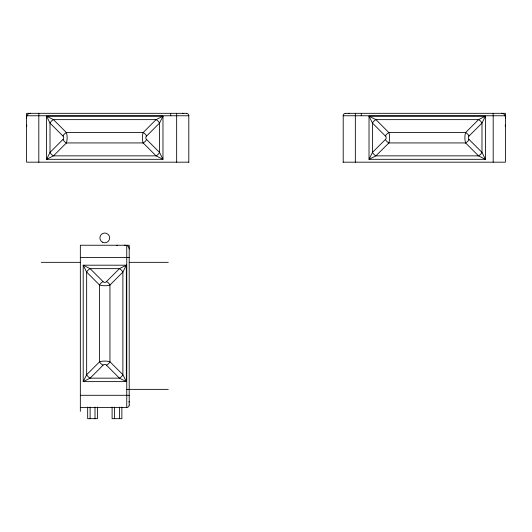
<?xml version="1.0" encoding="UTF-8"?>
<svg xmlns="http://www.w3.org/2000/svg" width="532" height="532" viewBox="0 0 532 532"><rect width="100%" height="100%" fill="white"/><g stroke="black" fill="none" stroke-linecap="round" stroke-linejoin="round"><path stroke-width="0.8" d="M505.4 124.96L505.141 126.057M66.4 142.935L53.473 155.863L46.563 159.314L46.563 116.182L162.978 116.182L162.978 159.314L46.563 159.314L50.015 152.405L62.949 139.477A4.888 2.82 45 0 0 66.4 142.935L143.141 142.935L156.069 155.863L162.978 159.314L159.527 152.405L146.599 139.477A4.888 2.82 -45 0 1 143.141 142.935M143.141 132.568L156.069 119.64L162.978 116.182L159.527 123.091L146.599 136.026A4.888 2.82 45 0 0 143.141 132.568L66.4 132.568L53.473 119.64L46.563 116.182L50.015 123.091L62.949 136.026A4.888 2.82 -45 0 1 66.4 132.568M388.859 142.935L375.931 155.863L369.022 159.314L369.022 116.182L485.437 116.182L485.437 159.314L369.022 159.314L372.473 152.405L385.401 139.477A4.888 2.82 45 0 0 388.859 142.935L465.6 142.935L478.527 155.863L485.437 159.314L481.985 152.405L469.051 139.477A4.888 2.82 -45 0 1 465.6 142.935M465.6 132.568L478.527 119.64L485.437 116.182L481.985 123.091L469.051 136.026A4.888 2.82 45 0 0 465.6 132.568L388.859 132.568L375.931 119.64L369.022 116.182L372.473 123.091L385.401 136.026A4.888 2.82 -45 0 1 388.859 132.568M116.422 245.518L117.565 245.239M186.419 113.323L26.6 113.323L26.6 162.18L188.873 162.18M345.581 113.323L505.4 113.323L505.4 162.18L343.127 162.18M188.873 115.763L26.846 115.763A24.193 17.104 0 0 0 26.6 118.21M343.127 115.763L505.154 115.763A24.193 17.104 0 0 1 505.4 118.21M80.345 257.448L129.19 257.448M41.257 262.336L80.345 262.336M129.203 262.336L168.285 262.336M126.756 389.364L168.285 389.364M80.345 395.296L129.19 395.296M80.345 407.439L126.756 407.439A2.441 2.427 0 0 0 129.203 405.005M26.859 126.057L26.6 124.96M493.184 113.329L493.184 162.18M361.275 113.329L361.275 115.763M355.343 113.329L355.343 162.18M343.2 162.18L343.2 115.763A2.441 2.427 90 0 1 345.627 113.323M188.8 162.18L188.8 115.763A2.441 2.427 -90 0 0 186.373 113.323M176.657 113.329L176.657 162.18M170.725 113.329L170.725 115.763M129.203 405.058L129.203 245.239L80.345 245.239L80.345 411.349M126.756 407.505L126.756 245.485A24.193 17.104 -90 0 0 124.315 245.239M121.875 407.086L121.875 418.677L112.099 418.677L112.099 407.086M119.427 407.086L119.427 418.677M114.54 407.086L114.54 418.677M97.442 407.086L97.442 418.677L87.674 418.677L87.674 407.086M95.002 407.086L95.002 418.677M90.114 407.086L90.114 418.677M38.816 113.329L38.816 162.18M126.749 245.678A3.791 2.68 90 0 1 129.256 248.976M106.633 281.647A2.241 1.583 0 0 1 102.909 281.647M102.909 365.165A2.241 1.583 0 0 1 106.633 365.171M129.203 401.347A2.441 2.427 0 0 1 129.03 402.239M27.046 115.77A3.791 2.68 0 0 1 30.344 113.263M66.414 132.535A7.169 2.268 -90 0 1 66.414 142.968M63.009 135.886A2.241 1.583 90 0 1 63.009 139.61M143.135 142.968A7.169 2.268 -90 0 1 143.135 132.535M146.533 139.61A2.241 1.583 90 0 1 146.533 135.886M182.709 113.323A2.441 2.427 -90 0 1 183.826 113.595M501.656 113.263A3.791 2.68 0 0 1 504.954 115.77M465.586 142.968A7.169 2.268 90 0 1 465.586 132.535M468.991 139.61A2.241 1.583 90 0 1 468.991 135.886M388.865 132.535A7.169 2.268 90 0 1 388.865 142.968M385.467 135.886A2.241 1.583 90 0 1 385.467 139.61M348.174 113.595A2.441 2.427 -90 0 1 349.291 113.323M126.337 265.195L122.885 272.105L109.951 285.039A7.169 2.268 0 0 1 99.557 285.046L86.663 272.105L83.205 265.195L126.337 265.195L126.337 381.617L83.205 381.617L83.205 265.195L90.114 268.653L103.042 281.581A4.888 2.82 -45 0 0 99.59 285.039L99.59 361.78L86.663 374.708L83.205 381.617L90.114 378.159L103.042 365.231A4.888 2.82 45 0 1 99.59 361.78A7.169 2.268 0 0 1 109.984 361.767L122.885 374.708L126.337 381.617L119.427 378.159L106.5 365.231A4.888 2.82 -45 0 0 109.951 361.78L109.951 285.039A4.888 2.82 45 0 0 106.5 281.581L119.427 268.653L126.337 265.195M156.069 119.64L53.473 119.64A4.888 2.82 -45 0 0 50.015 123.091L50.015 152.405A4.888 2.82 45 0 0 53.473 155.863L156.069 155.863A4.888 2.82 -45 0 0 159.527 152.405L159.527 123.091A4.888 2.82 45 0 0 156.069 119.64M478.527 119.64L375.931 119.64A4.888 2.82 -45 0 0 372.473 123.091L372.473 152.405A4.888 2.82 45 0 0 375.931 155.863L478.527 155.863A4.888 2.82 -45 0 0 481.985 152.405L481.985 123.091A4.888 2.82 45 0 0 478.527 119.64M119.427 268.653L90.114 268.653A4.888 2.82 -45 0 0 86.663 272.105L86.663 374.708A4.888 2.82 45 0 0 90.114 378.159L119.427 378.159A4.888 2.82 -45 0 0 122.885 374.708L122.885 272.105A4.888 2.82 45 0 0 119.427 268.653M102.33 242.14A4.888 4.888 0 0 0 109.659 237.91A4.888 4.888 0 0 0 102.33 233.674A4.888 4.888 0 0 0 102.33 242.14"/></g></svg>
